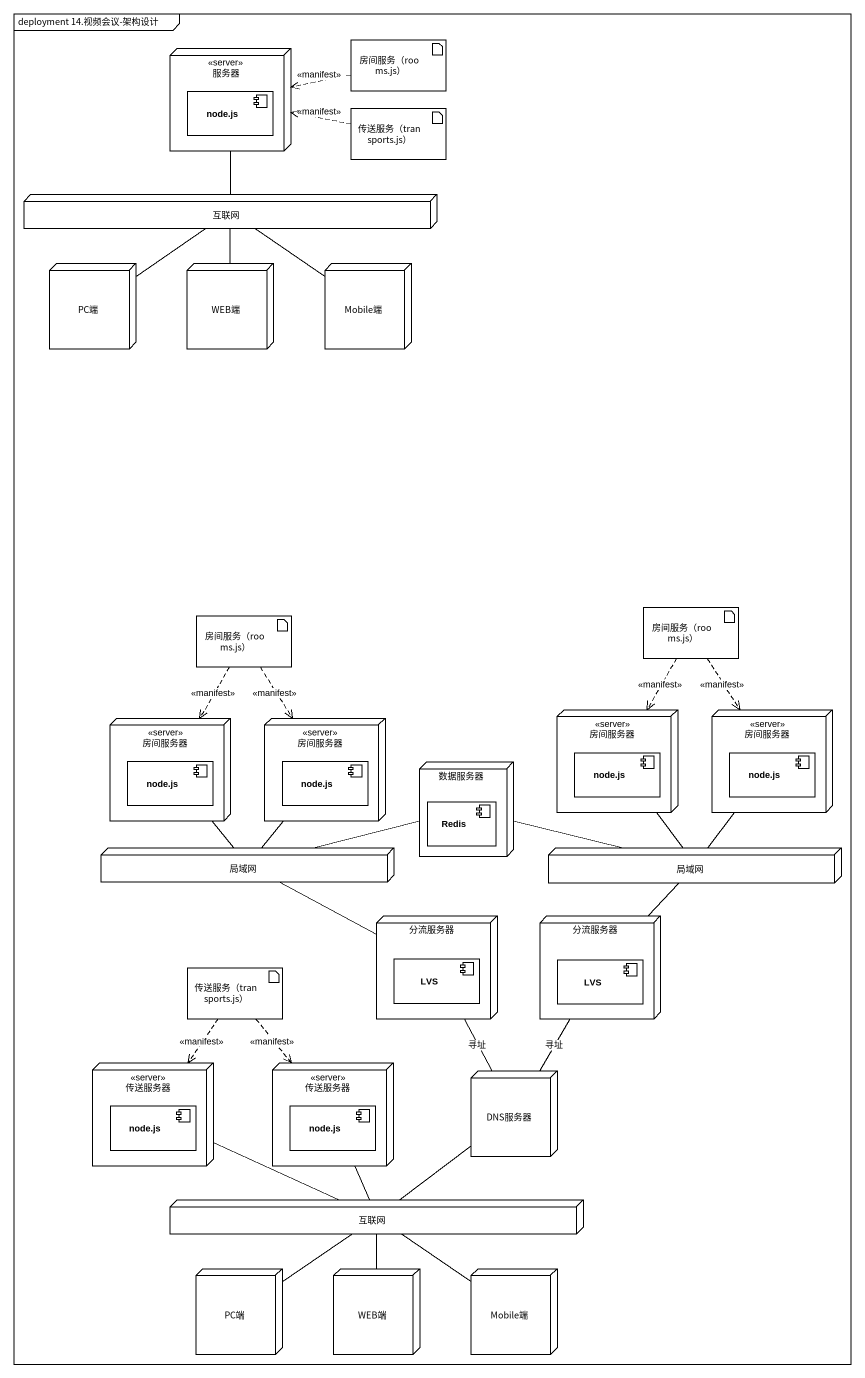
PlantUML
@startuml
mainframe deployment 14.视频会议-架构设计
node 服务器 <<server>> {
  component "node.js" as node_js
}
artifact "房间服务（rooms.js）" as 房间服务_rooms_js
artifact "传送服务（transports.js）" as 传送服务_transports_js
node 互联网
node PC端
node WEB端
node Mobile端
artifact "房间服务（rooms.js）" as 房间服务_rooms_js_2
artifact "房间服务（rooms.js）" as 房间服务_rooms_js_3
node 房间服务器 <<server>> {
  component "node.js" as node_js_4
}
node "房间服务器" as 房间服务器_2 <<server>> {
  component "node.js" as node_js_5
}
node "房间服务器" as 房间服务器_3 <<server>> {
  component "node.js" as node_js_2
}
node "房间服务器" as 房间服务器_4 <<server>> {
  component "node.js" as node_js_3
}
node 数据服务器 {
  component Redis
}
node 局域网
node "局域网" as 局域网_2
node 分流服务器 {
  component LVS
}
node "分流服务器" as 分流服务器_2 {
  component "LVS" as LVS_2
}
artifact "传送服务（transports.js）" as 传送服务_transports_js_2
node 传送服务器 <<server>> {
  component "node.js" as node_js_6
}
node "传送服务器" as 传送服务器_2 <<server>> {
  component "node.js" as node_js_7
}
node DNS服务器
node "互联网" as 互联网_2
node "PC端" as PC端_2
node "WEB端" as WEB端_2
node "Mobile端" as Mobile端_2
服务器 -- 互联网
房间服务_rooms_js .left.> 服务器 : <<manifest>>
传送服务_transports_js .left.> 服务器 : <<manifest>>
PC端 -up- 互联网
WEB端 -up- 互联网
Mobile端 -up- 互联网
房间服务_rooms_js_2 ..> 房间服务器_3 : <<manifest>>
房间服务_rooms_js_2 ..> 房间服务器_4 : <<manifest>>
房间服务_rooms_js_3 ..> 房间服务器 : <<manifest>>
房间服务_rooms_js_3 ..> 房间服务器_2 : <<manifest>>
房间服务器 -- 局域网_2
房间服务器_2 -- 局域网_2
数据服务器 -left- 局域网
数据服务器 -right- 局域网_2
局域网 -up- 房间服务器_3
局域网 -up- 房间服务器_4
分流服务器 -left- 局域网
分流服务器 -- DNS服务器 : 寻址
分流服务器_2 -up- 局域网_2
分流服务器_2 -- DNS服务器 : 寻址
传送服务_transports_js_2 ..> 传送服务器 : <<manifest>>
传送服务_transports_js_2 ..> 传送服务器_2 : <<manifest>>
传送服务器 -right- 互联网_2
传送服务器_2 -- 互联网_2
互联网_2 -up- DNS服务器
PC端_2 -up- 互联网_2
WEB端_2 -up- 互联网_2
Mobile端_2 -up- 互联网_2
@enduml
